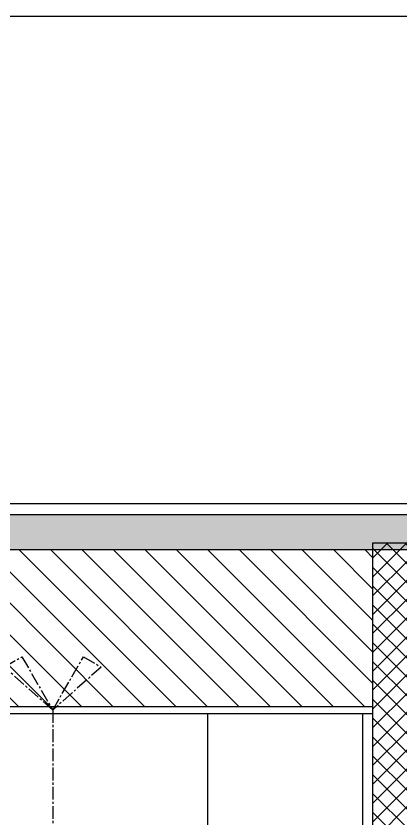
# Model space of a CAD drawing. Header units: inches. Extents: x 96003 to 270950, y -80202 to 65998.
# Drawn here: x 265923 to 267005, y 44690 to 46948 of the extents above; entities that cross this region are included whole.
import ezdxf

# ---------------------------------------------------------------- set-up
doc = ezdxf.new("R2010")
doc.units = ezdxf.units.IN
doc.header["$LTSCALE"] = 10
doc.header["$MEASUREMENT"] = 0
doc.linetypes.add('CENTER2', pattern=[1.125, 0.75, -0.125, 0.125, -0.125])
for name, color, linetype in [('01', 200, 'Continuous'), ('EL-1', 1, 'Continuous'), ('FC-地面造型', 136, 'Continuous'), ('FF-FINISH【完成面】', 20, 'Continuous'), ('SBEI', 1, 'Continuous')]:
    doc.layers.add(name, color=color, linetype=linetype)

# ---------------------------------------------------------------- blocks, each defined once
blk = doc.blocks.new('*U99')
at = {"layer": 'EL-1', "linetype": 'CENTER2', "ltscale": 5}
blk.add_lwpolyline([(-45, 2497.1), (-187, 2623), (-135, 2653), (-45, 2497.1), (45, 2653), (97, 2623), (-45, 2497.1), (-45, -763.6), (97, -889.4), (45, -919.4), (-45, -763.6), (-135, -919.4), (-187, -889.4), (-45, -763.6)], dxfattribs=at)
blk = doc.blocks.new('reer')
h = blk.add_hatch(color=250)
h.dxf.hatch_style = 1
h.paths.add_polyline_path([(268595.8, 45546.5), (268595.8, 45446.5), (265095.9, 45446.5), (265095.9, 45546.5)])
h = blk.add_hatch()
h.set_pattern_fill('ANSI37', color=250, scale=300, angle=-90)
h.set_pattern_definition([(225, (327104.933, 211775.273), (-26.516504, 26.516504), []), (135, (327104.933, 211775.273), (26.516504, 26.516504), [])])
h.paths.add_polyline_path([(267026, 42546.3), (266926, 42546.3), (266926, 45466.5), (267026, 45466.5)])
h = blk.add_hatch()
h.set_pattern_fill('ANSI31', color=250, scale=500)
h.set_pattern_definition([(135, (597187.99, 170009), (44.194174, 44.194174), [])])
h.paths.add_polyline_path([(265095.9, 45006.3), (265095.9, 45416.5), (265095.9, 45416.5), (265095.9, 45446.5), (266926, 45446.5), (266926, 45006.3)])
at = {"color": 5}
blk.add_line((268595.8, 45576.5), (265095.9, 45576.5, 0), dxfattribs=at)
at = {"color": 5, "elevation": 0}
blk.add_lwpolyline([(267026, 42546.3), (266926, 42546.3), (266926, 45466.5), (267026, 45466.5)], close=True, dxfattribs=at)
at = {"layer": '01'}
blk.add_lwpolyline([(268595.8, 45546.5), (268595.8, 45446.5), (265095.9, 45446.5), (265095.9, 45546.5)], close=True, dxfattribs=at)
at = {"layer": 'FC-地面造型', "color": 136, "linetype": 'ByBlock'}
blk.add_line((266460.9, 44986.3, 0), (266460.9, 42576.3, 0), dxfattribs=at)
at = {"layer": 'FC-地面造型', "color": 1, "linetype": 'ByBlock'}
blk.add_line((266896.2, 44986.3, 0), (266896.2, 42576.3, 0), dxfattribs=at)
at = {"layer": 'SBEI', "color": 136}
blk.add_line((264465.9, 45006.3, 0), (266926, 45006.3, 0), dxfattribs=at)
at = {"layer": 'SBEI', "color": 3}
blk.add_line((264465.9, 44986.3, 0), (266926, 44986.3, 0), dxfattribs=at)
at = {"xscale": 0.96, "yscale": 0.96, "zscale": 0.96}
blk.add_blockref('*U99', (266069.1, 42599.1), dxfattribs=at)

msp = doc.modelspace()

# ---------------------------------------------------------------- linework, layer by layer
at = {"layer": 'FC-地面造型', "color": 138, "linetype": 'ByBlock'}
msp.add_lwpolyline([(253774.1, 46948), (270949.8, 46948), (270949.8, 34203.1), (253774.1, 34203.1)], close=True, dxfattribs=at)

# ---------------------------------------------------------------- block references
at = {"layer": 'FF-FINISH【完成面】', "linetype": 'ByBlock'}
msp.add_blockref('reer', (0, 0), dxfattribs=at)

doc.saveas('drawing.dxf')
